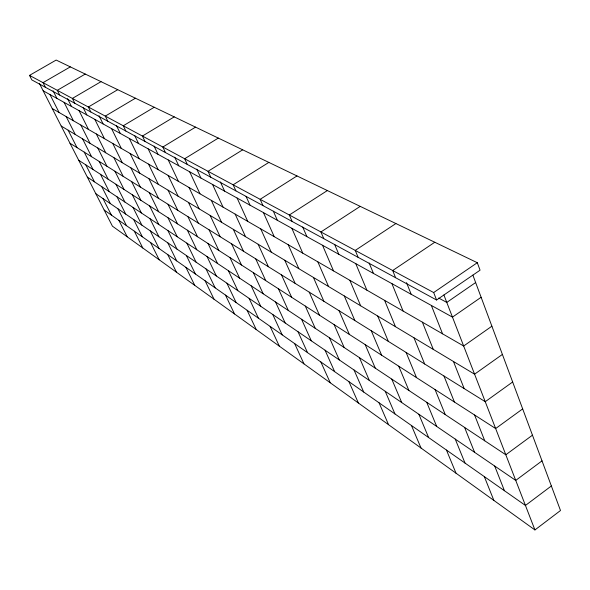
<?xml version="1.0" encoding="UTF-8"?>
<svg xmlns="http://www.w3.org/2000/svg" width="590" height="590" viewBox="0 0 590 590"><rect width="100%" height="100%" fill="white"/><g stroke="black" fill="none" stroke-linecap="round" stroke-linejoin="round"><path stroke-width="0.89" d="M39.412 83.47L112.432 226.169L534.931 529.938L560.5 510.52L472.878 275.124M551.362 485.976L525.447 505.453L104.172 210.025M542.018 460.871L515.741 480.408L95.801 193.675M532.46 435.184L505.814 454.779L87.32 177.096M522.674 408.892L495.644 428.547L78.728 160.303M512.658 381.981L485.238 401.694L70.018 143.274M502.4 354.428L474.581 374.185L61.19 126.024M491.89 326.204L463.659 346.006L52.237 108.531M481.13 297.279L452.471 317.125L43.166 90.801M436.585 300.008L480.061 270.198L477.303 262.712L56.153 60.062L29.5 75.387L31.823 79.901L436.585 300.008L433.665 292.544L29.5 75.387M475.643 282.551L446.77 302.419L438.68 298.046M433.665 292.544L477.303 262.712M434.778 242.254L392.682 270.522L395.595 277.72M395.897 223.544L355.246 250.411L358.145 257.351M360.217 206.375L320.916 231.966L323.785 238.67M327.354 190.563L289.321 214.989L292.161 221.471M296.984 175.945L260.153 199.309L262.956 205.585M268.841 162.405L233.131 184.795L235.897 190.872M242.682 149.816L208.034 171.306L210.755 177.207M218.3 138.09L184.655 158.754L187.34 164.477M195.533 127.13L162.833 147.028L165.48 152.589M174.22 116.872L142.419 136.054L145.022 141.46M154.226 107.255L123.273 125.766L125.832 131.024M135.427 98.206L105.285 116.105L107.8 121.223M117.727 89.687L88.353 107.004L90.831 111.989M101.023 81.656L72.378 98.427L74.819 103.287M85.248 74.06L57.296 90.322L59.693 95.064M70.313 66.877L43.026 82.652L45.386 87.276M49.966 94.555L59.111 112.498M68.13 130.191L77.025 147.64M85.801 164.853L94.452 181.831M102.992 198.579L111.422 215.114M53.063 90.772L56.942 98.419M66.161 116.569L75.247 134.461M84.215 152.109L93.05 169.514M101.768 186.683L110.367 203.616M118.856 220.328L127.226 236.804M64.111 102.38L73.403 120.751M82.563 138.857L91.59 156.704M100.499 174.308L109.275 191.669M117.934 208.786L126.481 225.675M67.533 98.626L71.479 106.458M80.845 125.043L90.071 143.363M99.172 161.424L108.14 179.227M116.982 196.78L125.707 214.089M134.306 231.162L142.787 247.992M79.053 110.64L88.485 129.453M97.785 147.994L106.952 166.269M115.987 184.279L124.896 202.031M133.679 219.532L142.338 236.789M83.227 107.727L86.833 114.947M96.347 133.989L105.721 152.758M114.954 171.248L124.055 189.464M133.023 207.422L141.866 225.122M150.583 242.571L159.175 259.777M94.843 119.372L104.43 138.657M113.877 157.648L123.177 176.366M132.344 194.796L141.379 212.968M150.28 230.867L159.057 248.515M99.009 115.699L103.088 123.93M112.749 143.459L122.263 162.685M131.636 181.624L140.87 200.283M149.963 218.661L158.924 236.774M167.759 254.622L176.462 272.204M111.569 128.62L121.304 148.4M130.892 167.87L140.339 187.045M149.639 205.925L158.799 224.525M167.818 242.844L176.705 260.898M116.488 125.655L120.308 133.458M130.117 153.489L139.778 173.202M149.292 192.613L158.658 211.729M167.877 230.55L176.963 249.091M185.909 267.351L194.722 285.339M129.313 138.436L139.203 158.725M148.931 178.696L158.511 198.351M167.944 217.703L177.229 236.752M186.374 255.514L195.379 273.989M134.712 135.56L138.591 143.562M148.555 164.123L158.363 184.36M168.01 204.265L177.509 223.861M186.86 243.146L196.057 262.13M205.121 280.818L214.037 299.226M148.164 148.857L158.209 169.699M168.084 190.194L177.804 210.357M187.362 230.196L196.772 249.725M206.035 268.944L215.151 287.854M154.101 146.091L158.039 154.322M168.157 175.444L178.106 196.212M187.893 216.641L197.525 236.738M206.994 256.502L216.316 275.958M225.483 295.103L234.51 313.946M168.239 159.956L178.431 181.373M188.453 202.422L198.306 223.123M207.997 243.478L217.533 263.494M226.907 283.193L236.133 302.567M174.684 157.139L178.77 165.783M189.036 187.495L199.132 208.831M209.052 229.805L218.809 250.433M228.404 270.707L237.836 290.656M247.114 310.266L256.244 329.567M189.656 171.801L199.995 193.815M210.158 215.453L220.151 236.715M229.967 257.609L239.621 278.156M249.105 298.348L258.435 318.209M196.758 169.131L200.91 178.025M211.323 200.357L221.56 222.297M231.612 243.847L241.494 265.028M251.2 285.84L260.743 306.298M270.124 326.41L279.35 346.183M212.548 184.464L223.042 207.119M233.345 229.37L243.464 251.222M253.398 272.691L263.169 293.776M272.764 314.5L282.19 334.869M220.394 181.971L224.606 191.123M235.167 214.118L245.536 236.686M255.713 258.848L265.714 280.611M275.537 301.984L285.177 322.981M294.661 343.609L303.968 363.882M237.092 198.034L247.719 221.361M258.155 244.26L268.398 266.739M278.451 288.805L288.326 310.473M298.016 331.75L307.545 352.643M246.052 196.374L250.027 205.187M260.728 228.876L271.23 252.114M281.526 274.911L291.637 297.286M301.564 319.256L311.299 340.821M320.864 361.987L330.26 382.785M263.45 212.606L274.217 236.656M284.778 260.242L295.133 283.377M305.296 306.077L315.267 328.35M325.053 350.202L334.655 371.663M273.354 211.22L277.381 220.313M288.215 244.732L298.828 268.679M309.241 292.161L319.448 315.185M329.463 337.768L339.287 359.93M348.933 381.671L358.396 403.014M291.851 228.308L302.744 253.117M313.415 277.433L323.873 301.269M334.132 324.625L344.184 347.54M354.044 370.004L363.72 392.04M302.714 227.025L306.889 236.627M317.833 261.835L328.556 286.526M339.066 310.724L349.361 334.427M359.457 357.673L369.355 380.454M379.053 402.793L388.567 424.704M322.531 245.27L333.527 270.891M344.302 295.974L354.848 320.54M365.188 344.612L375.306 368.19M385.233 391.295L394.961 413.951M334.596 244.349L338.808 254.275M349.855 280.316L360.674 305.804M371.257 330.754L381.627 355.187M391.782 379.119L401.724 402.557M411.473 425.53L421.024 448.039M355.77 263.656L366.862 290.132M377.718 316.034L388.331 341.381M398.729 366.191L408.9 390.477M418.863 414.261L428.62 437.559M369.134 262.963L373.463 273.435M384.592 300.362L395.47 326.69M406.112 352.444L416.525 377.644M426.718 402.299L436.689 426.437M446.453 450.059L456.018 473.202M391.922 283.643L403.073 311.033M413.981 337.805L424.645 363.978M435.066 389.57L445.266 414.608M455.244 439.1L465.009 463.069M406.517 282.625L411.2 294.307M422.381 322.177L433.303 349.405M443.968 376.007L454.403 402.011M464.596 427.433L474.567 452.301M484.324 476.617L493.867 500.409M431.364 305.458L442.559 333.822M453.481 361.515L464.153 388.567M474.574 414.991L484.759 440.811M494.715 466.056L504.45 490.733M443.894 294.993L534.931 529.938"/></g></svg>
